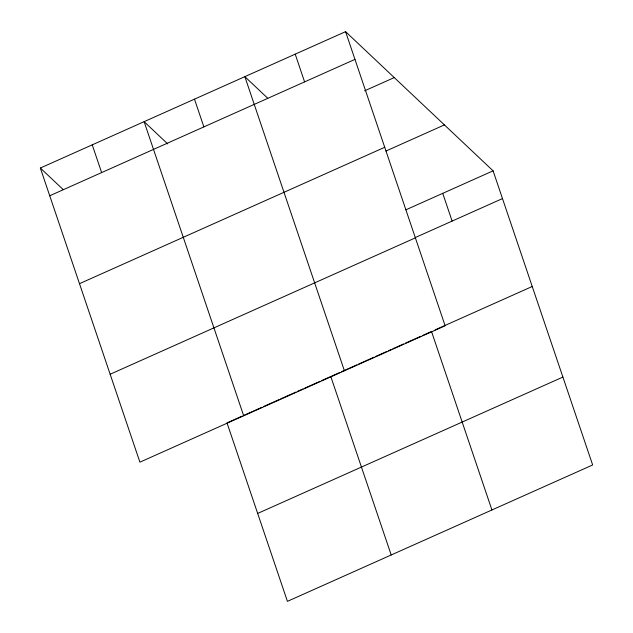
<?xml version="1.0" encoding="UTF-8"?>
<svg xmlns="http://www.w3.org/2000/svg" width="633" height="633" viewBox="0 0 633 633"><rect width="100%" height="100%" fill="white"/><g stroke="black" fill="none" stroke-linecap="round" stroke-linejoin="round"><path stroke-width="0.95" d="M345.578 31.65L445.134 325.773L139.909 462.161L40.346 168.03L345.578 31.65L493.091 170.839L592.654 464.97L287.422 601.35L227.01 422.868L242.225 416.071M49.738 195.771L354.963 59.383M364.576 90.843L394.256 77.582M79.489 283.679L384.722 147.291M385.956 151.026L444.413 124.907M405.864 209.824L493.091 170.839M415.248 237.557L502.483 198.58M110.15 374.245L415.375 237.866M244.014 415.272L261.904 407.28M263.692 406.481L278.9 399.684M280.688 398.885L295.896 392.088M297.692 391.289L303.057 388.891M304.845 388.092L320.053 381.295M321.841 380.496L330.79 376.5L391.202 554.983M331.692 376.097L339.786 372.481M341.583 371.674L356.87 364.845M358.666 364.038L373.961 357.21M375.757 356.403L386.549 351.584M388.346 350.777L391.044 349.574M392.84 348.775L403.632 343.948M405.436 343.149L420.723 336.313M422.52 335.514L431.516 331.494L491.928 509.976M435.108 329.888L532.234 286.488M257.671 513.442L562.895 377.062M267.759 98.273L244.852 76.656L344.407 370.78M167.753 143.952L144.126 121.663L243.681 415.786M40.346 168.03L63.26 189.647M442.736 193.342L452.12 221.083M295.215 54.153L304.6 81.886M194.489 99.159L203.873 126.893M92.236 144.846L101.628 172.58"/></g></svg>
